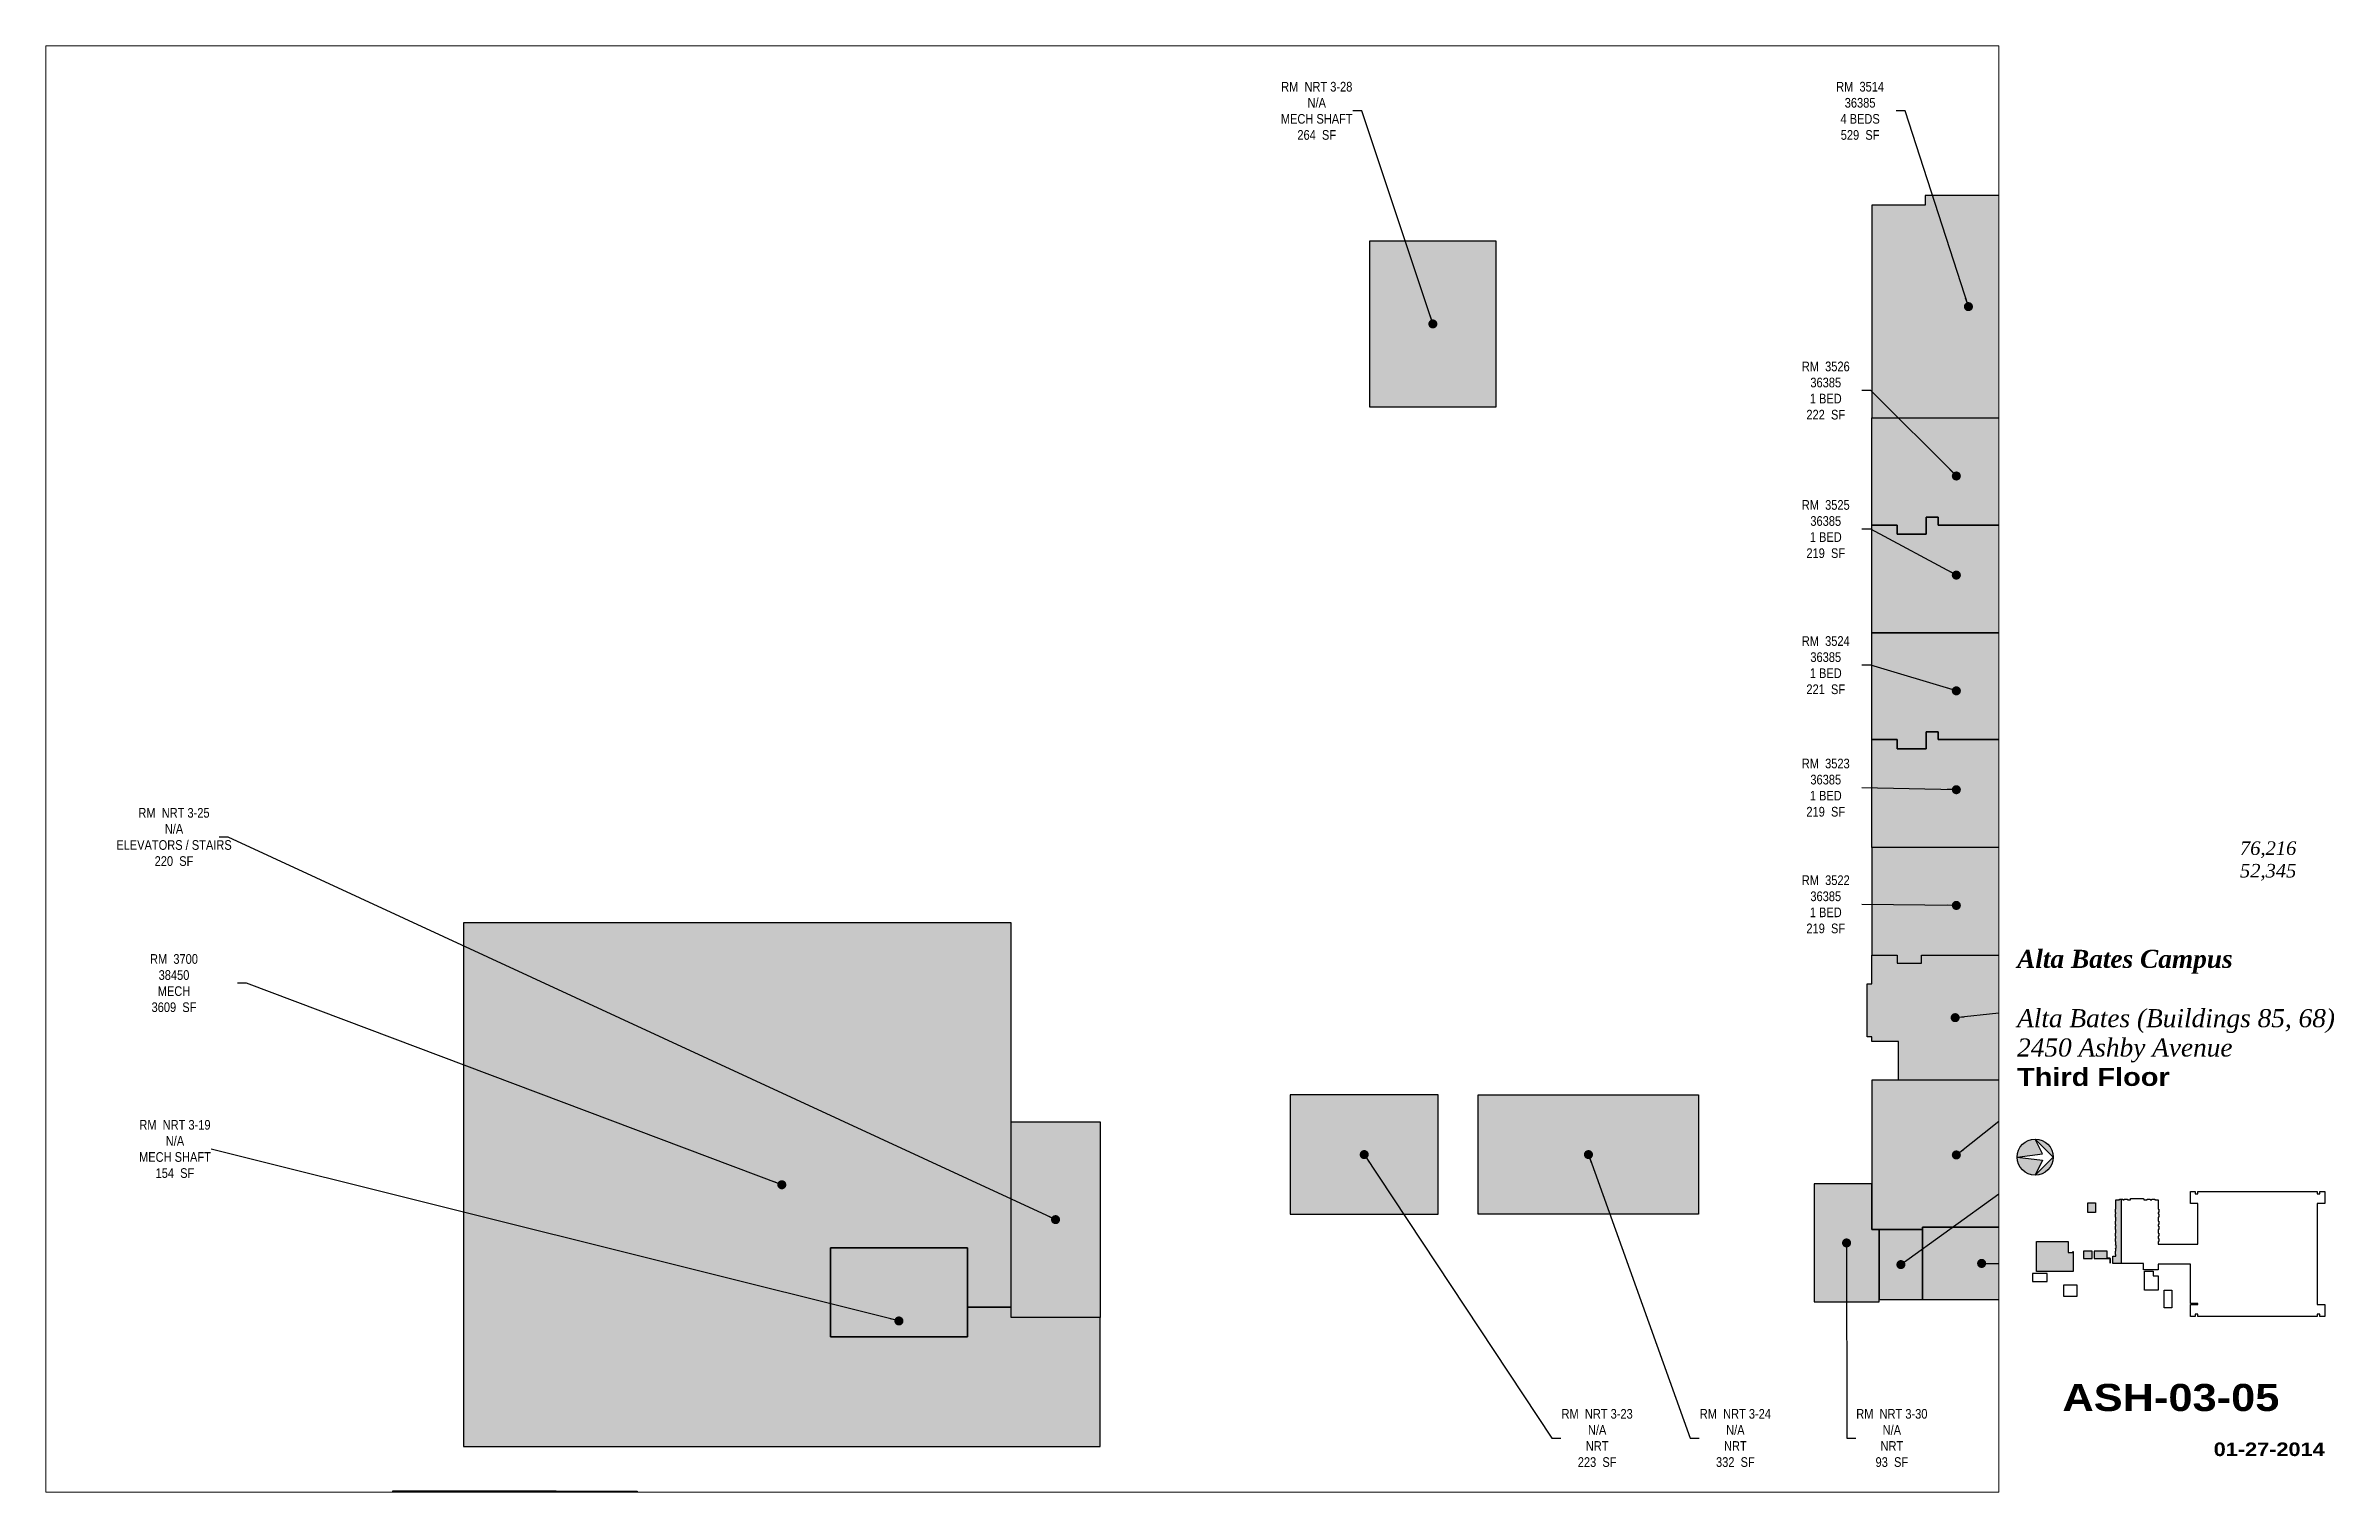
# Paper-space layout '05' of a CAD drawing. Header units: inches. Extents: x 0.9 to 16.8, y 0.5 to 10.5.
# The model-space entities are those that its viewports show. They can reach past a viewport. Long polylines and large blocks are cut down to what shows.
import ezdxf
from ezdxf.enums import TextEntityAlignment as Align

# ---------------------------------------------------------------- set-up
doc = ezdxf.new("R2010")
doc.units = ezdxf.units.IN
doc.header["$MEASUREMENT"] = 0
for name, color, linetype in [('0-LABEL', 3, 'Continuous'), ('1-NRT', 200, 'Continuous'), ('1-NRT-PTN', 253, 'Continuous'), ('4-OCC', 6, 'Continuous'), ('4-OCC-PTN', 95, 'Continuous'), ('T-5', 5, 'Continuous'), ('T-8', 8, 'Continuous')]:
    doc.layers.add(name, color=color, linetype=linetype)
doc.layers.add('T-VWPRT', color=1, linetype='Continuous', plot=False)
doc.styles.add('ArialB', font='')
doc.styles.add('ArialN', font='ARIALN.TTF')
doc.styles.add('TimesI', font='timesi.ttf')
doc.styles.add('TimesIB', font='timesbi.ttf')
doc.styles.get('ArialB').set_extended_font_data('Arial Black')
doc.dimstyles.new('AB-195', dxfattribs={"dimscale": 195, "dimtxt": 0.070312, "dimasz": 0.0625, "dimexe": 0.0625, "dimexo": 0.125, "dimgap": 0.25, "dimtad": 0, "dimdec": 4, "dimrnd": 0.0625, "dimzin": 0, "dimdsep": 46, "dimlunit": 4, "dimtxsty": 'ArialN', "dimblk": 'ARCHTICK', "dimcen": 0.0625, "dimclrd": 256, "dimclre": 256, "dimclrt": 256, "dimadec": 0, "dimazin": 0, "dimtfac": 1, "dimtdec": 4, "dimtofl": 0, "dimtmove": 2, "dimatfit": 3, "dimldrblk": 'DOT', "dimfxl": 0, "dimfrac": 2, "dimtolj": 1, "dimtzin": 0, "dimlwd": -1, "dimlwe": -1, "dimarcsym": 0})

# ---------------------------------------------------------------- blocks, each defined once
blk = doc.blocks.new('AB-TB-text')
for tag, style, p in [('GROSS', 'TimesI', (1.93, 4.406)), ('USEABLE', 'TimesI', (1.93, 4.25)), ('DATE', 'ArialB', (2.125, 0.25))]:
    blk.add_attdef(tag, text='', height=0.0938, dxfattribs=dict(style=style)).set_placement(p, align=Align.RIGHT)
for tag, style, p in [('CAMPUS', 'TimesIB', (0, 3.75)), ('PAVILION', 'TimesI', (0, 3.547)), ('BUILDING', 'TimesI', (0, 3.34)), ('STREET', 'TimesI', (0, 3.137)), ('FLOOR', 'ArialB', (0, 2.934))]:
    blk.add_attdef(tag, text='', height=0.125, dxfattribs=dict(style=style)).set_placement(p, align=Align.TOP_LEFT)
at = {"style": 'ArialB'}
blk.add_attdef('DWG#', text='', height=0.188, dxfattribs=at).set_placement((1.062, 0.749), align=Align.TOP_CENTER)
blk = doc.blocks.new('n-arrow')
h = blk.add_hatch(color=256)
h.paths.add_polyline_path([(0, 0.125), (0.125, 0, 0.414214)])
h.paths.add_polyline_path([(0, 0.125, 0.414214), (-0.125, 0), (0.051, 0.022)])
h = blk.add_hatch(color=256)
h.paths.add_polyline_path([(0.051, -0.022), (-0.125, 0, 0.414214), (0, -0.125)])
h.paths.add_polyline_path([(0.125, 0), (0, -0.125, 0.414214)])
for p, q in [((-0.125, 0), (0.051, 0.022)), ((-0.125, 0), (0.051, -0.022)), ((0, 0.125), (0.125, 0)), ((0.051, 0.022), (0, 0.125)), ((0, -0.125), (0.125, 0)), ((0.051, -0.022), (0, -0.125))]:
    blk.add_line(p, q)
blk.add_circle((0, 0), 0.125)
blk = doc.blocks.new('_ArchTick')
at = {"const_width": 0.15}
blk.add_lwpolyline([(-0.5, -0.5), (0.5, 0.5)], dxfattribs=at)
blk = doc.blocks.new('_Dot')
at = {"lineweight": -2}
blk.add_line((-0.5, 0), (-1, 0), dxfattribs=at)
at = {"const_width": 0.5}
blk.add_lwpolyline([(-0.25, 0, 1), (0.25, 0, 1)], format="xyb", close=True, dxfattribs=at)

msp = doc.modelspace()

# ---------------------------------------------------------------- hatches: boundary and pattern name
at = {"layer": '1-NRT-PTN'}
for points in [[(2029, 4417), (2199, 4417), (2199, 4193), (2029, 4193)], [(1921.7, 3265.7), (1921.7, 3104.7), (2121.2, 3104.7), (2121.2, 3265.7)], [(2175.2, 3265.7), (2472.2, 3265.7), (2472.2, 3104.7), (2175.2, 3104.7)], [(1545.5, 3229.5), (1665.5, 3229.5), (1665.5, 2965.5), (1545.5, 2965.5)], [(2627.8, 3145.7), (2627.8, 2986.5), (2715.5, 2986.5), (2715.5, 3084), (2705.8, 3084), (2705.8, 3145.7)], [(1302.2, 3059.6), (1302.2, 2939.7), (1486.7, 2939.7), (1486.7, 3059.6)], [(1041.8, 2554.5), (1036.8, 2554.5), (831.3, 2554.5), (831.3, 2612.5), (932.3, 2612.5), (932.3, 2731.5), (1041.8, 2731.5)]]:
    msp.add_hatch(color=256, dxfattribs=at).paths.add_polyline_path(points)
at = {"layer": '4-OCC-PTN'}
for color, points in [(10, [(2965.8, 4281.6), (2965.8, 4478.2), (2777.3, 4478.2), (2777.3, 4465.2), (2705.8, 4465.2), (2705.8, 4178.4), (2933.3, 4178.4), (2965.8, 4234.5)]), (10, [(2705.8, 4178.4), (2933.3, 4178.4), (2933.3, 4094.7), (2913.8, 4094.7), (2913.8, 4033.8), (2795.1, 4033.8), (2795.1, 4044.4), (2778.9, 4044.4), (2778.9, 4021.6), (2739.9, 4021.6), (2739.9, 4033.8), (2705.8, 4033.8)]), (10, [(2739.9, 4033.8), (2739.9, 4021.6), (2778.9, 4021.6), (2778.9, 4044.4), (2795.1, 4044.4), (2795.1, 4033.8), (2913.8, 4033.8), (2913.8, 3968), (2933.3, 3968), (2933.3, 3888.4), (2705.8, 3888.4), (2705.8, 4033.8)]), (10, [(2705.8, 3888.4), (2933.3, 3888.4), (2933.3, 3805.5), (2913.8, 3805.5), (2913.8, 3744.6), (2795.1, 3744.6), (2795.1, 3755.1), (2778.9, 3755.1), (2778.9, 3732.4), (2739.9, 3732.4), (2739.9, 3744.6), (2705.8, 3744.6)]), (10, [(2739.9, 3744.6), (2739.9, 3732.4), (2778.9, 3732.4), (2778.9, 3755.1), (2795.1, 3755.1), (2795.1, 3744.6), (2913.8, 3744.6), (2913.8, 3678.7), (2933.3, 3678.7), (2933.3, 3599.1), (2705.8, 3599.1), (2705.8, 3744.6)]), (10, [(2917, 3461), (2917, 3516.2), (2933.3, 3516.2), (2933.3, 3599.1), (2705.8, 3599.1), (2705.8, 3454.2), (2739.9, 3454.2), (2739.9, 3443.1), (2772.4, 3443.1), (2772.4, 3454.2), (2917, 3454.2)]), (10, [(2933.3, 3285.5), (2741.5, 3285.5), (2741.5, 3337.5), (2705.8, 3337.5), (2705.8, 3344), (2699.3, 3344), (2699.3, 3415.5), (2705.8, 3415.5), (2705.8, 3454.2), (2739.9, 3454.2), (2739.9, 3443.1), (2772.4, 3443.1), (2772.4, 3454.2), (2936.5, 3454.2), (2936.5, 3285.5)]), (10, [(2933.3, 3087.2), (2933.3, 3285.5), (2705.8, 3285.5), (2705.8, 3084), (2774, 3084), (2774, 3087.2), (2878, 3087.2)]), (10, [(2933.3, 2989.7), (2933.3, 3087.2), (2878, 3087.2), (2774, 3087.2), (2774, 3084), (2774, 2989.7)]), (10, [(2774, 3084), (2715.5, 3084), (2715.5, 2989.7), (2774, 2989.7)]), (55, [(932.3, 2731.5), (711.8, 2731.5), (711.8, 2554.5), (831.3, 2554.5), (831.3, 2612.5), (932.3, 2612.5)])]:
    msp.add_hatch(color=color, dxfattribs=at).paths.add_polyline_path(points)
h = msp.add_hatch(color=55, dxfattribs=at)
h.dxf.hatch_style = 1
h.paths.add_polyline_path([(807.6, 2791.5), (1665.5, 2791.5), (1665.5, 2965.5), (1545.5, 2965.5), (1545.5, 2979.7), (1486.7, 2979.7), (1486.7, 2939.7), (1302.2, 2939.7), (1302.2, 3059.6), (1486.7, 3059.6), (1486.7, 2979.7), (1545.5, 2979.7), (1545.5, 3497.5), (807.6, 3497.5)])

# ---------------------------------------------------------------- linework, layer by layer
at = {"layer": '1-NRT'}
for points in [[(2029, 4417), (2199, 4417), (2199, 4193), (2029, 4193)], [(1921.7, 3265.7), (1921.7, 3104.7), (2121.2, 3104.7), (2121.2, 3265.7)], [(2175.2, 3265.7), (2472.2, 3265.7), (2472.2, 3104.7), (2175.2, 3104.7)], [(1545.5, 3229.5), (1665.5, 3229.5), (1665.5, 2965.5), (1545.5, 2965.5)], [(2627.8, 3145.7), (2627.8, 2986.5), (2715.5, 2986.5), (2715.5, 3084), (2705.8, 3084), (2705.8, 3145.7)], [(1302.2, 3059.6), (1302.2, 2939.7), (1486.7, 2939.7), (1486.7, 3059.6)], [(1041.8, 2554.5), (1036.8, 2554.5), (831.3, 2554.5), (831.3, 2612.5), (932.3, 2612.5), (932.3, 2731.5), (1041.8, 2731.5)]]:
    msp.add_lwpolyline(points, close=True, dxfattribs=at)
at = {"layer": '4-OCC'}
for points in [[(2965.8, 4281.6), (2965.8, 4478.2), (2777.3, 4478.2), (2777.3, 4465.2), (2705.8, 4465.2), (2705.8, 4178.4), (2933.3, 4178.4), (2965.8, 4234.5), (2965.8, 4281.6)], [(2705.8, 4178.4), (2933.3, 4178.4), (2933.3, 4094.7), (2913.8, 4094.7), (2913.8, 4033.8), (2795.1, 4033.8), (2795.1, 4044.4), (2778.9, 4044.4), (2778.9, 4021.6), (2739.9, 4021.6), (2739.9, 4033.8), (2705.8, 4033.8), (2705.8, 4178.4)], [(2739.9, 4033.8), (2739.9, 4021.6), (2778.9, 4021.6), (2778.9, 4044.4), (2795.1, 4044.4), (2795.1, 4033.8), (2913.8, 4033.8), (2913.8, 3968), (2933.3, 3968), (2933.3, 3888.4), (2705.8, 3888.4), (2705.8, 4033.8), (2739.9, 4033.8)], [(2913.8, 4033.8), (2795.1, 4033.8)], [(2705.8, 3888.4), (2933.3, 3888.4), (2933.3, 3805.5), (2913.8, 3805.5), (2913.8, 3744.6), (2795.1, 3744.6), (2795.1, 3755.1), (2778.9, 3755.1), (2778.9, 3732.4), (2739.9, 3732.4), (2739.9, 3744.6), (2705.8, 3744.6), (2705.8, 3888.4)], [(2739.9, 3744.6), (2739.9, 3732.4), (2778.9, 3732.4), (2778.9, 3755.1), (2795.1, 3755.1), (2795.1, 3744.6), (2913.8, 3744.6), (2913.8, 3678.7), (2933.3, 3678.7), (2933.3, 3599.1), (2705.8, 3599.1), (2705.8, 3744.6), (2739.9, 3744.6)], [(2933.3, 3285.5), (2741.5, 3285.5), (2741.5, 3337.5), (2705.8, 3337.5), (2705.8, 3344), (2699.3, 3344), (2699.3, 3415.5), (2705.8, 3415.5), (2705.8, 3454.2), (2739.9, 3454.2), (2739.9, 3443.1), (2772.4, 3443.1), (2772.4, 3454.2), (2936.5, 3454.2), (2936.5, 3285.5), (2936.5, 3285.5), (2933.3, 3285.5)]]:
    msp.add_lwpolyline(points, dxfattribs=at)
for points in [[(2917, 3461), (2917, 3516.2), (2933.3, 3516.2), (2933.3, 3599.1), (2705.8, 3599.1), (2705.8, 3454.2), (2739.9, 3454.2), (2739.9, 3443.1), (2772.4, 3443.1), (2772.4, 3454.2), (2917, 3454.2)], [(807.6, 2791.5), (1665.5, 2791.5), (1665.5, 2965.5), (1545.5, 2965.5), (1545.5, 2979.7), (1486.7, 2979.7), (1486.7, 2939.7), (1302.2, 2939.7), (1302.2, 3059.6), (1486.7, 3059.6), (1486.7, 2979.7), (1545.5, 2979.7), (1545.5, 3497.5), (807.6, 3497.5)], [(2933.3, 3087.2), (2933.3, 3285.5), (2933.3, 3285.5), (2705.8, 3285.5), (2705.8, 3084), (2774, 3084), (2774, 3087.2), (2878, 3087.2)], [(2933.3, 2989.7), (2933.3, 3087.2), (2933.3, 3087.2), (2774, 3087.2), (2774, 2989.7), (2933.3, 2989.7)], [(2774, 3022.2), (2774, 3084), (2715.5, 3084), (2715.5, 2989.7), (2774, 2989.7)], [(932.3, 2731.5), (711.8, 2731.5), (711.8, 2554.5), (831.3, 2554.5), (831.3, 2612.5), (932.3, 2612.5)]]:
    msp.add_lwpolyline(points, close=True, dxfattribs=at)

# ---------------------------------------------------------------- texts
at = {"layer": '0-LABEL', "char_height": 13, "attachment_point": 5, "style": 'ArialN'}
for s, insert in [('RM  NRT 3-28\\PN/A\\PMECH SHAFT\\P264  SF', (1957.5, 4592.2)), ('RM  3514\\P36385\\P4 BEDS\\P529  SF', (2689.8, 4592.2)), ('RM  3526\\P36385\\P1 BED\\P222  SF', (2643.5, 4215.1)), ('RM  3525\\P36385\\P1 BED\\P219  SF', (2643.5, 4028.4)), ('RM  3524\\P36385\\P1 BED\\P221  SF', (2643.5, 3844.9)), ('RM  3523\\P36385\\P1 BED\\P219  SF', (2643.5, 3679.8)), ('RM  NRT 3-25\\PN/A\\PELEVATORS / STAIRS\\P220  SF', (417.4, 3613.3)), ('RM  3522\\P36385\\P1 BED\\P219  SF', (2643.5, 3522.5)), ('RM  3700\\P38450\\PMECH\\P3609  SF', (417.4, 3416.3)), ('RM  NRT 3-19\\PN/A\\PMECH SHAFT\\P154  SF', (418.7, 3192.7)), ('RM  NRT 3-23\\PN/A\\PNRT\\P223  SF', (2335.4, 2803.1)), ('RM  NRT 3-24\\PN/A\\PNRT\\P332  SF', (2521.7, 2803.1)), ('RM  NRT 3-30\\PN/A\\PNRT\\P93  SF', (2732.6, 2803.1))]:
    msp.add_mtext(s, dxfattribs=dict(at, insert=insert))

# ---------------------------------------------------------------- leaders
at = {"layer": '0-LABEL', "annotation_type": 0, "has_hookline": 1}
for points, hookline_direction, text_width in [([(2114, 4305), (2018.4, 4592.2), (2006.3, 4592.2)], 1, 95.4), ([(2835.8, 4328.3), (2750.7, 4592.2), (2738.5, 4592.2)], 1, 62.7), ([(2819.5, 4100), (2704.4, 4215.1), (2692.2, 4215.1)], 1, 62.7), ([(2819.5, 3966.4), (2704.4, 4028.4), (2692.2, 4028.4)], 1, 62.8), ([(2819.5, 3810.4), (2704.4, 3844.9), (2692.2, 3844.9)], 1, 62.7), ([(2819.5, 3677.1), (2692.2, 3679.8)], 1, 62.7), ([(1605.5, 3097.5), (490.5, 3613.3), (478.3, 3613.3)], 1, 153.6), ([(2819.5, 3521.1), (2692.2, 3522.5)], 1, 62.6), ([(1236.6, 3144.5), (515.1, 3416.3), (502.9, 3416.3)], 1, 62.7), ([(2817.9, 3369.8), (2938.1, 3382.9)], 0, 62.6), ([(2819.5, 3184.7), (2925.9, 3269), (2938.1, 3269)], 0, 62.7), ([(1394.4, 2960.9), (467.4, 3192.7)], 1, 95.4), ([(2021.5, 3185.2), (2274.4, 2803.1), (2286.6, 2803.1)], 0, 94.1), ([(2323.7, 3185.2), (2460.7, 2803.1), (2472.9, 2803.1)], 0, 94.1), ([(2744.8, 3036.9), (2925.9, 3167.6), (2938.1, 3167.6)], 0, 73.4), ([(2671.6, 3066.1), (2671.7, 2803.1), (2683.9, 2803.1)], 0, 94.1), ([(2853.6, 3038.5), (2956.1, 3037.4)], 0, 129.8)]:
    msp.add_leader(points, dimstyle='AB-195', dxfattribs=dict(at, hookline_direction=hookline_direction, text_width=text_width))

psp = doc.layouts.new('05')

# ---------------------------------------------------------------- hatches: boundary and pattern name
at = {"layer": 'T-8'}
h = psp.add_hatch(color=256, dxfattribs=at)
h.paths.add_polyline_path([(15.281, 2.525), (15.269, 2.525), (15.269, 2.522), (15.245, 2.522), (15.245, 2.458), (15.242, 2.458), (15.242, 2.435), (15.245, 2.435), (15.245, 2.424), (15.242, 2.424), (15.242, 2.401), (15.245, 2.401), (15.245, 2.375), (15.242, 2.375), (15.242, 2.352), (15.245, 2.352), (15.245, 2.34), (15.242, 2.34), (15.242, 2.317), (15.245, 2.317), (15.245, 2.291), (15.242, 2.291), (15.242, 2.27), (15.245, 2.27), (15.245, 2.254), (15.242, 2.254), (15.242, 2.233), (15.245, 2.233), (15.245, 2.211), (15.242, 2.211), (15.242, 2.209), (15.246, 2.209), (15.246, 2.188), (15.242, 2.188), (15.242, 2.186), (15.245, 2.186), (15.245, 2.167), (15.242, 2.167), (15.242, 2.144), (15.245, 2.144), (15.245, 2.133), (15.224, 2.133), (15.224, 2.082), (15.281, 2.082)])
h.paths.add_polyline_path([(15.104, 2.501), (15.052, 2.501), (15.052, 2.433), (15.104, 2.433)])
h.paths.add_polyline_path([(15.184, 2.167), (15.094, 2.167), (15.094, 2.117), (15.205, 2.117), (15.205, 2.084), (15.206, 2.084), (15.206, 2.119), (15.184, 2.119)])
h.paths.add_polyline_path([(15.082, 2.167), (15.021, 2.167), (15.021, 2.117), (15.082, 2.117)])
h.paths.add_polyline_path([(14.95, 2.165), (14.947, 2.165), (14.946, 2.157), (14.915, 2.157), (14.915, 2.234), (14.697, 2.234), (14.697, 2.026), (14.699, 2.026), (14.95, 2.026)])

# ---------------------------------------------------------------- linework, layer by layer
psp.add_line((15.281, 2.525), (15.281, 2.082), dxfattribs=at)
for points in [[(15.224, 2.082), (15.224, 2.133), (15.245, 2.133), (15.245, 2.144), (15.242, 2.144), (15.242, 2.167), (15.245, 2.167), (15.245, 2.186), (15.242, 2.186), (15.242, 2.188), (15.246, 2.188), (15.246, 2.209), (15.242, 2.209), (15.242, 2.211), (15.245, 2.211), (15.245, 2.233), (15.242, 2.233), (15.242, 2.254), (15.245, 2.254), (15.245, 2.27), (15.242, 2.27), (15.242, 2.291), (15.245, 2.291), (15.245, 2.317), (15.242, 2.317), (15.242, 2.34), (15.245, 2.34), (15.245, 2.352), (15.242, 2.352), (15.242, 2.375), (15.245, 2.375), (15.245, 2.401), (15.242, 2.401), (15.242, 2.424), (15.245, 2.424), (15.245, 2.435), (15.242, 2.435), (15.242, 2.458), (15.245, 2.458), (15.245, 2.522), (15.269, 2.522), (15.269, 2.525), (15.292, 2.525), (15.292, 2.522), (15.301, 2.522), (15.301, 2.525), (15.324, 2.525), (15.324, 2.522), (15.345, 2.522), (15.345, 2.525), (15.347, 2.525), (15.347, 2.53), (15.436, 2.53), (15.436, 2.525), (15.438, 2.525), (15.438, 2.522), (15.46, 2.522), (15.46, 2.525), (15.482, 2.525), (15.482, 2.522), (15.493, 2.522), (15.493, 2.525), (15.515, 2.525), (15.515, 2.522), (15.538, 2.522), (15.538, 2.458), (15.541, 2.458), (15.541, 2.435), (15.538, 2.435), (15.538, 2.424), (15.541, 2.424), (15.541, 2.401), (15.538, 2.401), (15.538, 2.375), (15.541, 2.375), (15.541, 2.352), (15.538, 2.352), (15.538, 2.34), (15.541, 2.34), (15.541, 2.317), (15.538, 2.317), (15.538, 2.291), (15.541, 2.291), (15.541, 2.27), (15.538, 2.27), (15.538, 2.254), (15.541, 2.254), (15.541, 2.233), (15.538, 2.233), (15.538, 2.216), (15.811, 2.216), (15.811, 2.496), (15.76, 2.496), (15.76, 2.578), (15.793, 2.578), (15.793, 2.562), (15.811, 2.562), (15.811, 2.578), (16.637, 2.578), (16.637, 2.562), (16.654, 2.562), (16.654, 2.578), (16.688, 2.578), (16.688, 2.496), (16.637, 2.496), (16.637, 1.798), (16.688, 1.798), (16.688, 1.715), (16.654, 1.715), (16.654, 1.731), (16.637, 1.731), (16.637, 1.715), (15.811, 1.715), (15.811, 1.731), (15.793, 1.731), (15.793, 1.715), (15.76, 1.715), (15.76, 1.798), (15.811, 1.798), (15.811, 1.805), (15.761, 1.805), (15.761, 2.077), (15.537, 2.077), (15.537, 2.037), (15.436, 2.037), (15.436, 2.082), (15.416, 2.082), (15.416, 2.082), (15.224, 2.082)], [(15.052, 2.501), (15.104, 2.501), (15.104, 2.433), (15.052, 2.433), (15.052, 2.501)]]:
    psp.add_lwpolyline(points, dxfattribs=at)
for points in [[(14.697, 2.234), (14.915, 2.234), (14.915, 2.157), (14.946, 2.157), (14.947, 2.165), (14.95, 2.165), (14.95, 2.026), (14.699, 2.026), (14.697, 2.026)], [(15.021, 2.167), (15.021, 2.117), (15.082, 2.117), (15.082, 2.167)], [(15.094, 2.167), (15.094, 2.117), (15.205, 2.117), (15.205, 2.084), (15.206, 2.084), (15.206, 2.119), (15.184, 2.119), (15.184, 2.167)], [(14.669, 1.957), (14.769, 1.957), (14.769, 2.013), (14.669, 2.013)], [(14.883, 1.856), (14.978, 1.856), (14.978, 1.932), (14.883, 1.932)], [(15.443, 2.029), (15.503, 2.029), (15.503, 1.996), (15.537, 1.996), (15.537, 1.897), (15.443, 1.897)], [(15.579, 1.897), (15.631, 1.897), (15.631, 1.775), (15.579, 1.775)]]:
    psp.add_lwpolyline(points, close=True, dxfattribs=at)

# ---------------------------------------------------------------- block references
at = {"layer": 'T-5'}
ref = psp.add_blockref('AB-TB-text', (14.562, 0.5), dxfattribs=at)
ref.add_attrib('DATE', '01-27-2014', dxfattribs={"layer": 'T-8', "height": 0.0938, "style": 'ArialB'}).set_placement((16.688, 0.75), align=Align.RIGHT)
ref.add_attrib('DWG#', 'ASH-03-05', dxfattribs={"layer": 'T-8', "height": 0.1875, "style": 'ArialB'}).set_placement((15.625, 1.249), align=Align.TOP_CENTER)
ref.add_attrib('GROSS', '76,216', dxfattribs={"layer": '0', "height": 0.0938, "style": 'TimesI'}).set_placement((16.492, 4.906), align=Align.RIGHT)
ref.add_attrib('USEABLE', '52,345', dxfattribs={"layer": '0', "height": 0.0938, "style": 'TimesI'}).set_placement((16.492, 4.75), align=Align.RIGHT)
ref.add_attrib('BUILDING', 'Alta Bates (Buildings 85, 68)', dxfattribs={"layer": '0', "height": 0.125, "style": 'TimesI'}).set_placement((14.562, 3.84), align=Align.TOP_LEFT)
ref.add_attrib('STREET', '2450 Ashby Avenue', dxfattribs={"layer": '0', "height": 0.125, "style": 'TimesI'}).set_placement((14.562, 3.637), align=Align.TOP_LEFT)
ref.add_attrib('FLOOR', 'Third Floor', dxfattribs={"layer": 'T-8', "height": 0.125, "style": 'ArialB'}).set_placement((14.562, 3.434), align=Align.TOP_LEFT)
ref.add_attrib('CAMPUS', 'Alta Bates Campus', dxfattribs={"layer": '0', "height": 0.125, "style": 'TimesIB'}).set_placement((14.562, 4.25), align=Align.TOP_LEFT)
at = {"layer": 'T-8'}
psp.add_blockref('n-arrow', (14.687, 2.817), dxfattribs=at)

# ---------------------------------------------------------------- viewports
at = {"layer": 'T-VWPRT'}
psp.add_viewport(center=(7.687, 5.5), size=(13.5, 10), view_center_point=(1560.75, 3705), view_height=1950, dxfattribs=at)

doc.saveas('drawing.dxf')
